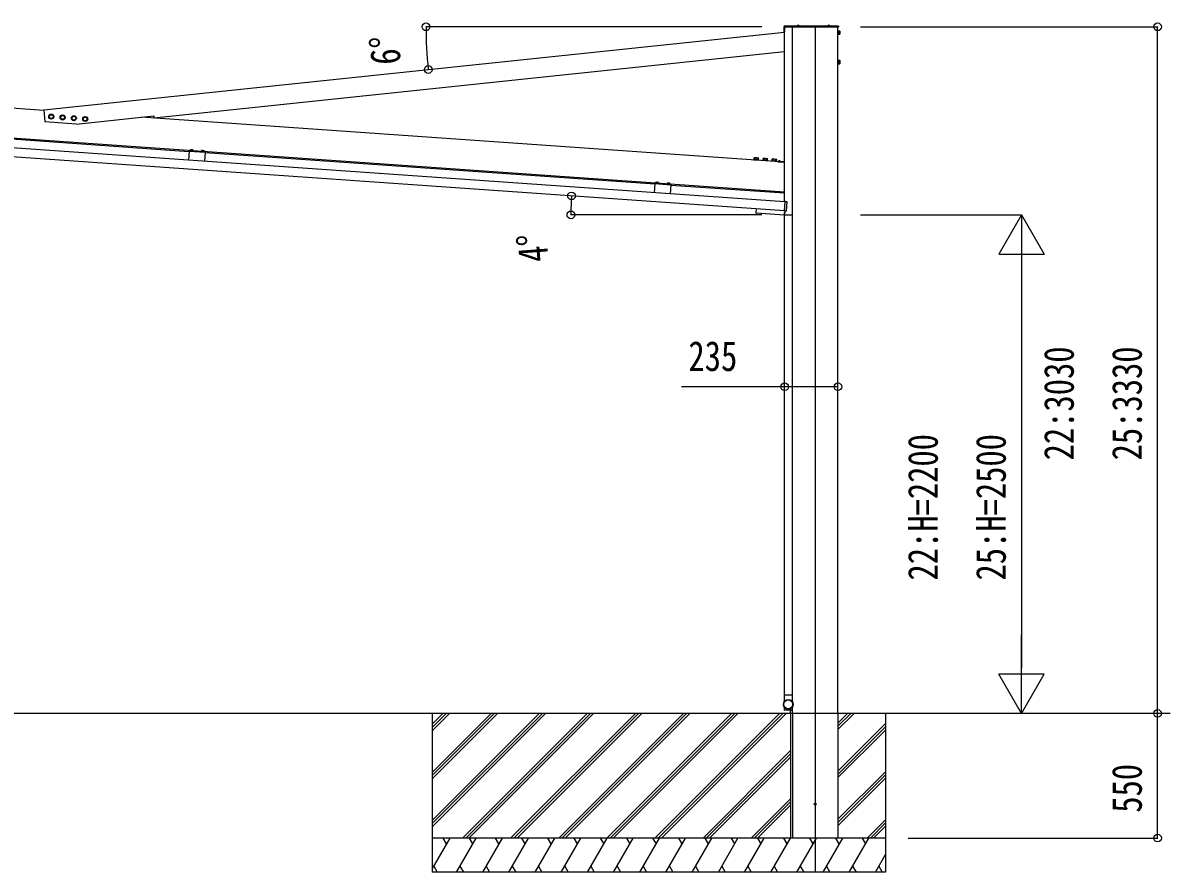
# Model space of a CAD drawing. Units: millimetres, scale not verified. Extents: x -16820 to 16820, y -11880 to 11880.
# Drawn here: x 2480 to 7540, y -7960 to -4213 of the extents above; entities that cross this region are included whole.
import ezdxf
from ezdxf.enums import TextEntityAlignment as Align

# ---------------------------------------------------------------- set-up
doc = ezdxf.new("R2010")
doc.units = ezdxf.units.MM
doc.header["$LTSCALE"] = 50
for name, color, linetype in [('0-3_YKK_12', 2, 'Continuous'), ('0-4_YKK_13', 4, 'Continuous'), ('0-5_YKK_A1', 4, 'Continuous'), ('0-6_YKK_D', 6, 'Continuous')]:
    doc.layers.add(name, color=color, linetype=linetype)
doc.styles.add('ＭＳ ゴシック', font='')
doc.styles.get('ＭＳ ゴシック').set_extended_font_data('MS Gothic')

msp = doc.modelspace()

# ---------------------------------------------------------------- linework, layer by layer
at = {"layer": '0-3_YKK_12'}
msp.add_line((5975.08, -4230), (5975.08, -7960), dxfattribs=at)
at = {"layer": '0-4_YKK_13'}
for p, q in [((5837.08, -4229.5), (5837.08, -4253)), ((6077.08, -4227), (5839.58, -4227)), ((5839.58, -4229.5), (5839.58, -4253)), ((6077.08, -4229.5), (5839.58, -4229.5)), ((5839.58, -4230), (6077.08, -4230)), ((5894.18, -4226.45), (5894.18, -4226.26)), ((5905.43, -4227), (5894.72, -4227)), ((5895.39, -4226.43), (5895.3, -4226.67)), ((5904.02, -4225.9), (5896.14, -4225.9)), ((5897.71, -4223.67), (5898.93, -4226.13)), ((5900.08, -4226.74), (5898.93, -4226.13)), ((5900.08, -4226.74), (5901.22, -4226.13)), ((5902.45, -4223.67), (5901.22, -4226.13)), ((5904.77, -4226.43), (5904.86, -4226.67)), ((5905.33, -4227), (5904.98, -4227)), ((5905.98, -4226.45), (5905.98, -4226.26)), ((6029.18, -4226.45), (6029.18, -4226.26)), ((6040.43, -4227), (6029.72, -4227)), ((6030.39, -4226.43), (6030.3, -4226.67)), ((6039.02, -4225.9), (6031.14, -4225.9)), ((6032.71, -4223.67), (6033.93, -4226.13)), ((6035.08, -4226.74), (6033.93, -4226.13)), ((6035.08, -4226.74), (6036.22, -4226.13)), ((6037.45, -4223.67), (6036.22, -4226.13)), ((6039.77, -4226.43), (6039.86, -4226.67)), ((6040.33, -4227), (6039.98, -4227)), ((6040.98, -4226.45), (6040.98, -4226.26)), ((6076.68, -4248.45), (6078.28, -4248.45)), ((6077.08, -4227), (6077.08, -4230)), ((6078.28, -4247.99), (6083.2, -4247.99)), ((6078.28, -4247.99), (6078.28, -4263.01)), ((6083.78, -4249), (6083.2, -4247.99)), ((6083.78, -4249), (6083.78, -4262)), ((5839.58, -4253), (5837.08, -4253)), ((6078.28, -4262.55), (6076.68, -4262.55)), ((6078.28, -4251.75), (6083.2, -4251.75)), ((6078.28, -4259.25), (6083.2, -4259.25)), ((6078.28, -4263.01), (6083.2, -4263.01)), ((6083.78, -4262), (6083.2, -4263.01)), ((6076.68, -4378.45), (6078.28, -4378.45)), ((6078.28, -4392.55), (6076.68, -4392.55)), ((6078.28, -4377.99), (6083.2, -4377.99)), ((6078.28, -4377.99), (6078.28, -4393.01)), ((6078.28, -4381.75), (6083.2, -4381.75)), ((6078.28, -4389.25), (6083.2, -4389.25)), ((6078.28, -4393.01), (6083.2, -4393.01)), ((6083.78, -4379), (6083.2, -4377.99)), ((6083.78, -4392), (6083.2, -4393.01)), ((6083.78, -4379), (6083.78, -4392)), ((3218.1, -4772.59), (3217.85, -4776.14)), ((3217.85, -4776.14), (3229.37, -4776.94)), ((3217.9, -4776.44), (3217.92, -4776.14)), ((3218.9, -4772.2), (3218.1, -4772.59)), ((3218.9, -4772.2), (3228.88, -4772.9)), ((3220.98, -4772.79), (3220.73, -4776.34)), ((3226.74, -4773.2), (3226.49, -4776.74)), ((3228.88, -4772.9), (3229.62, -4773.4)), ((3229.3, -4776.94), (3229.28, -4777.24)), ((3229.62, -4773.4), (3229.37, -4776.94)), ((3267.98, -4776.08), (3267.73, -4779.62)), ((3267.73, -4779.62), (3279.25, -4780.43)), ((3267.78, -4779.93), (3267.8, -4779.63)), ((3268.78, -4775.69), (3267.98, -4776.08)), ((3268.78, -4775.69), (3278.76, -4776.39)), ((3270.86, -4776.28), (3270.61, -4779.83)), ((3276.62, -4776.68), (3276.37, -4780.23)), ((3278.76, -4776.39), (3279.5, -4776.89)), ((3279.18, -4780.43), (3279.15, -4780.72)), ((3279.5, -4776.89), (3279.25, -4780.43)), ((5705.06, -4814.63), (5705.5, -4808.4)), ((5705.06, -4814.63), (5724.64, -4816)), ((5706.86, -4807.74), (5705.5, -4808.4)), ((5706.15, -4816.51), (5706.27, -4814.71)), ((5706.86, -4807.74), (5723.82, -4808.92)), ((5709.96, -4814.97), (5710.39, -4808.75)), ((5719.75, -4815.66), (5720.18, -4809.43)), ((5723.43, -4815.91), (5723.31, -4817.71)), ((5723.82, -4808.92), (5725.08, -4809.77)), ((5724.64, -4816), (5725.08, -4809.77)), ((5744.96, -4817.42), (5745.4, -4811.19)), ((5744.96, -4817.42), (5764.55, -4818.79)), ((5746.76, -4810.53), (5745.4, -4811.19)), ((5746.05, -4819.3), (5746.18, -4817.5)), ((5746.76, -4810.53), (5763.72, -4811.71)), ((5749.86, -4817.76), (5750.3, -4811.54)), ((5759.65, -4818.45), (5760.09, -4812.22)), ((5763.33, -4818.7), (5763.21, -4820.5)), ((5763.72, -4811.71), (5764.98, -4812.56)), ((5764.55, -4818.79), (5764.98, -4812.56)), ((5784.87, -4820.21), (5785.3, -4813.98)), ((5784.87, -4820.21), (5804.45, -4821.58)), ((5786.67, -4813.32), (5785.3, -4813.98)), ((5785.95, -4822.09), (5786.08, -4820.3)), ((5786.67, -4813.32), (5803.63, -4814.5)), ((5789.76, -4820.55), (5790.2, -4814.33)), ((5799.55, -4821.24), (5799.99, -4815.01)), ((5803.24, -4821.49), (5803.11, -4823.29)), ((5803.63, -4814.5), (5804.88, -4815.35)), ((5804.45, -4821.58), (5804.88, -4815.35)), ((5837.34, -4826.95), (5809.41, -4825)), ((5812.33, -4822.69), (5812.29, -4823.2)), ((5812.29, -4823.2), (5819.77, -4823.72)), ((5814.13, -4821.31), (5814.9, -4823.22)), ((5814.9, -4823.22), (5815.18, -4823.4)), ((5817.18, -4823.38), (5816.89, -4823.52)), ((5818.22, -4821.6), (5817.18, -4823.38)), ((5839.48, -4824.96), (5839.48, -4806.96)), ((5839.48, -4824.96), (5839.48, -4806.96)), ((5272.2, -4916.23), (5271.95, -4919.77)), ((5271.95, -4919.77), (5283.47, -4920.58)), ((5272.01, -4920.08), (5272.03, -4919.78)), ((5273.01, -4915.84), (5272.2, -4916.23)), ((5273.01, -4915.84), (5282.98, -4916.54)), ((5275.08, -4916.43), (5274.83, -4919.98)), ((5280.84, -4916.83), (5280.59, -4920.38)), ((5282.98, -4916.54), (5283.72, -4917.03)), ((5283.4, -4920.57), (5283.38, -4920.87)), ((5283.72, -4917.03), (5283.47, -4920.58)), ((5322.08, -4919.72), (5321.83, -4923.26)), ((5321.83, -4923.26), (5333.35, -4924.07)), ((5321.89, -4923.57), (5321.91, -4923.27)), ((5322.88, -4919.33), (5322.08, -4919.72)), ((5322.88, -4919.33), (5332.86, -4920.02)), ((5324.96, -4919.92), (5324.71, -4923.46)), ((5330.72, -4920.32), (5330.47, -4923.87)), ((5332.86, -4920.02), (5333.6, -4920.52)), ((5333.28, -4924.06), (5333.26, -4924.36)), ((5333.6, -4920.52), (5333.35, -4924.07)), ((5838.8, -5043.32), (5841.78, -5000.64)), ((5843.34, -5000.75), (5841.78, -5000.64)), ((5843.58, -5000.66), (5849.47, -5001.07)), ((5849.93, -5001.6), (5847, -5043.5)), ((5714.39, -5033.21), (5713.1, -5051.67)), ((5838.23, -5061.42), (5714.03, -5052.74)), ((5838.8, -5043.32), (5840.36, -5043.43)), ((5840.48, -5043.53), (5839.29, -5060.49)), ((5839.99, -5043.4), (5839.99, -5043.4)), ((5846.47, -5043.97), (5840.58, -5043.55)), ((5837.93, -7180.3), (5837.67, -7209.14)), ((5873.93, -7180), (5838.23, -7180)), ((5874.48, -7209.14), (5874.23, -7180.3)), ((5837.67, -7230.85), (5837.79, -7244.7)), ((5874.36, -7244.7), (5874.48, -7230.85)), ((5874.06, -7245), (5838.09, -7245))]:
    msp.add_line(p, q, dxfattribs=at)
for points in [[(6075.08, -4264), (6075.08, -4247), (6076.68, -4247), (6076.68, -4264)], [(6075.08, -4394), (6075.08, -4377), (6076.68, -4377), (6076.68, -4394)], [(2615.27, -4626.35), (2610.37, -4634.85), (2600.55, -4634.85), (2595.65, -4626.35), (2600.55, -4617.85), (2610.37, -4617.85)], [(2665.15, -4629.84), (2660.25, -4638.34), (2650.43, -4638.34), (2645.52, -4629.84), (2650.43, -4621.34), (2660.25, -4621.34)], [(2715.03, -4633.33), (2710.12, -4641.83), (2700.31, -4641.83), (2695.4, -4633.33), (2700.31, -4624.83), (2710.12, -4624.83)], [(2764.91, -4636.82), (2760, -4645.32), (2750.19, -4645.32), (2745.28, -4636.82), (2750.19, -4628.32), (2760, -4628.32)], [(5725.59, -4819.47), (5703.64, -4817.94), (5703.75, -4816.34), (5725.7, -4817.88)], [(5765.49, -4822.26), (5743.55, -4820.73), (5743.66, -4819.13), (5765.6, -4820.67)], [(5805.39, -4825.05), (5783.45, -4823.52), (5783.56, -4821.92), (5805.51, -4823.46)]]:
    msp.add_lwpolyline(points, close=True, dxfattribs=at)
for points in [[(3220.85, -4772.33), (3221.83, -4774.77), (3223.66, -4775.91)], [(3226.93, -4772.76), (3225.62, -4775.03), (3223.66, -4775.91)], [(3270.73, -4775.82), (3271.71, -4778.25), (3273.53, -4779.39)], [(3276.81, -4776.25), (3275.5, -4778.52), (3273.53, -4779.39)], [(5809.41, -4825), (5809.38, -4825.33), (5840.08, -4827.48), (5840.08, -4806.96), (5839.48, -4806.96)], [(5837.34, -4826.95), (5809.41, -4825), (5809.55, -4823), (5837.48, -4824.96)], [(5812.33, -4822.69), (5819.81, -4823.21), (5819.77, -4823.72)], [(5839.48, -4806.96), (5837.48, -4806.96), (5837.48, -4824.96)], [(5274.95, -4915.97), (5275.93, -4918.4), (5277.76, -4919.54)], [(5281.04, -4916.4), (5279.72, -4918.67), (5277.76, -4919.54)], [(5324.83, -4919.46), (5325.81, -4921.89), (5327.64, -4923.03)], [(5330.91, -4919.88), (5329.6, -4922.16), (5327.64, -4923.03)]]:
    msp.add_lwpolyline(points, dxfattribs=at)
for centre, radius in [((2605.46, -4626.35), 11), ((2605.46, -4626.35), 8.5), ((2655.34, -4629.84), 11), ((2655.34, -4629.84), 8.5), ((2705.22, -4633.33), 11), ((2705.22, -4633.33), 8.5), ((2755.09, -4636.82), 11), ((2755.09, -4636.82), 8.5), ((5856.08, -7220), 21.37), ((5856.08, -7220), 21), ((5856.08, -7220), 19.35)]:
    msp.add_circle(centre, radius, dxfattribs=at)
for centre, radius, start, end in [((5839.58, -4229.5), 2.5, 90, 180), ((5894.73, -4226.26), 0.55, 138.43917, 180), ((5894.72, -4226.45), 0.545, 180, 270), ((5900.08, -4231), 7.7, 41.56083, 138.43917), ((5894.83, -4226.5), 0.5, 270, 340), ((5896.14, -4226.7), 0.8, 90, 160), ((5904.02, -4226.7), 0.8, 20, 90), ((5905.33, -4226.5), 0.5, 200, 270), ((5905.43, -4226.45), 0.545, 270, 0), ((5905.43, -4226.26), 0.55, 0, 41.56083), ((6029.73, -4226.26), 0.55, 138.43917, 180), ((6029.72, -4226.45), 0.545, 180, 270), ((6035.08, -4231), 7.7, 41.56083, 138.43917), ((6029.83, -4226.5), 0.5, 270, 340), ((6031.14, -4226.7), 0.8, 90, 160), ((6039.02, -4226.7), 0.8, 20, 90), ((6040.33, -4226.5), 0.5, 200, 270), ((6040.43, -4226.45), 0.545, 270, 0), ((6040.43, -4226.26), 0.55, 0, 41.56083), ((6080.46, -4249.87), 3.32, 325.61575, 34.38425), ((6071.36, -4255.5), 12.42, 342.41205, 17.58795), ((6080.46, -4261.13), 3.32, 325.61575, 34.38425), ((6080.46, -4379.87), 3.32, 325.61575, 34.38425), ((6071.36, -4385.5), 12.42, 342.41205, 17.58795), ((6080.46, -4391.13), 3.32, 325.61575, 34.38425), ((2605.46, -4626.35), 8.6, 141.25399, 158.74601), ((2605.46, -4626.35), 8.6, 201.25399, 218.74601), ((2605.46, -4626.35), 8.6, 81.25399, 98.74601), ((2605.46, -4626.35), 8.6, 261.25399, 278.74601), ((2605.46, -4626.35), 8.6, 21.25399, 38.74601), ((2605.46, -4626.35), 8.6, 321.25399, 338.74601), ((2655.34, -4629.84), 8.6, 141.25399, 158.74601), ((2655.34, -4629.84), 8.6, 201.25399, 218.74601), ((2655.34, -4629.84), 8.6, 81.25399, 98.74601), ((2655.34, -4629.84), 8.6, 261.25399, 278.74601), ((2655.34, -4629.84), 8.6, 21.25399, 38.74601), ((2655.34, -4629.84), 8.6, 321.25399, 338.74601), ((2705.22, -4633.33), 8.6, 141.25399, 158.74601), ((2705.22, -4633.33), 8.6, 201.25399, 218.74601), ((2705.22, -4633.33), 8.6, 81.25399, 98.74601), ((2705.22, -4633.33), 8.6, 261.25399, 278.74601), ((2705.22, -4633.33), 8.6, 21.25399, 38.74601), ((2705.22, -4633.33), 8.6, 321.25399, 338.74601), ((2755.09, -4636.82), 8.6, 141.25399, 158.74601), ((2755.09, -4636.82), 8.6, 201.25399, 218.74601), ((2755.09, -4636.82), 8.6, 81.25399, 98.74601), ((2755.09, -4636.82), 8.6, 261.25399, 278.74601), ((2755.09, -4636.82), 8.6, 21.25399, 38.74601), ((2755.09, -4636.82), 8.6, 321.25399, 338.74601), ((3219.39, -4774.8), 2.56, 51.61708, 120.38292), ((3223.22, -4782.08), 9.55, 68.41276, 103.58724), ((3228.03, -4775.4), 2.56, 51.61708, 120.38292), ((3269.27, -4778.28), 2.56, 51.61708, 120.38292), ((3273.1, -4785.57), 9.55, 68.41276, 103.58724), ((3277.91, -4778.89), 2.56, 51.61708, 120.38292), ((5707.7, -4812.15), 4.34, 51.61575, 120.38425), ((5714.21, -4824.53), 16.24, 68.41205, 103.58795), ((5722.38, -4813.18), 4.34, 51.61575, 120.38425), ((5747.6, -4814.94), 4.34, 51.61575, 120.38425), ((5754.11, -4827.32), 16.24, 68.41205, 103.58795), ((5762.28, -4815.97), 4.34, 51.61575, 120.38425), ((5787.5, -4817.73), 4.34, 51.61575, 120.38425), ((5794.01, -4830.11), 16.24, 68.41205, 103.58795), ((5802.19, -4818.76), 4.34, 51.61575, 120.38425), ((5815.89, -4825.48), 4.53, 30.06671, 141.93329), ((5837.48, -4824.96), 2, 266, 0), ((5837.48, -4824.96), 2, 266, 0), ((5273.5, -4918.43), 2.56, 51.61708, 120.38292), ((5277.33, -4925.72), 9.55, 68.41276, 103.58724), ((5282.13, -4919.04), 2.56, 51.61708, 120.38292), ((5323.37, -4921.92), 2.56, 51.61708, 120.38292), ((5327.2, -4929.2), 9.55, 68.41276, 103.58724), ((5332.01, -4922.53), 2.56, 51.61708, 120.38292), ((5714.1, -5051.74), 1, 176, 266), ((5838.3, -5060.42), 1, 266, 356), ((5838.23, -7180.3), 0.3, 90, 179.5), ((5873.93, -7180.3), 0.3, 0.5, 90), ((5838.09, -7244.7), 0.3, 180.5, 270), ((5874.06, -7244.7), 0.3, 270, 359.5)]:
    msp.add_arc(centre, radius, start, end, dxfattribs=at)
for centre, major_axis, ratio, start_param, end_param in [((5843.56, -5000.96), (-0.021, -0.3), 0.998135, 3.1415927, 4.0284596), ((5849.43, -5001.57), (0.379, 0.329), 0.99628, 5.4996506, 7.06672), ((5840.61, -5043.25), (-0.021, -0.3), 0.998135, 5.3963184, 6.2831853), ((5846.5, -5043.47), (0.329, -0.379), 0.99628, 5.4996506, 7.06672)]:
    msp.add_ellipse(centre, major_axis=major_axis, ratio=ratio, start_param=start_param, end_param=end_param, dxfattribs=at)
at = {"layer": '0-5_YKK_A1'}
for p, q in [((5840.08, -5001.9), (5840.08, -4230)), ((5875.08, -7210.22), (5875.08, -4230)), ((6075.08, -7260), (6075.08, -4230)), ((2572.19, -4596.8), (5840.08, -4253.33)), ((2572.42, -4598.98), (1184.18, -4501.91)), ((2572.19, -4596.8), (2577.72, -4649.48)), ((5841.68, -5002.02), (649.51, -4638.94)), ((5840.08, -4959.8), (1051.77, -4624.97)), ((3212.77, -4781.09), (1229.49, -4642.41)), ((2715.81, -4659.13), (2577.72, -4649.48)), ((5840.08, -4827.48), (3002.17, -4629.03)), ((5838.89, -5041.92), (646.72, -4678.85)), ((3212.94, -4778.6), (3210.19, -4818)), ((3212.94, -4778.6), (3283.77, -4783.55)), ((3283.77, -4783.55), (3281.01, -4822.96)), ((5266.87, -4924.73), (3283.59, -4786.05)), ((5267.04, -4922.24), (5264.29, -4961.64)), ((5267.04, -4922.24), (5337.87, -4927.19)), ((5337.87, -4927.19), (5335.12, -4966.59)), ((5839.73, -4964.79), (5337.7, -4929.68)), ((5839.73, -4964.79), (5840.08, -4959.8)), ((5840.08, -7180), (5840.08, -5049.26)), ((5840.08, -5060), (5875.08, -5060)), ((5875.08, -7260), (5875.08, -7229.78)), ((7540.08, -7260), (640.08, -7260)), ((4285.08, -7260), (4285.08, -7960)), ((4771.45, -7260), (4285.08, -7746.37)), ((4559.32, -7260), (4285.08, -7534.24)), ((4347.18, -7260), (4285.08, -7322.1)), ((4757.31, -7260), (4285.08, -7732.23)), ((4785.59, -7260), (4285.08, -7760.51)), ((4545.17, -7260), (4285.08, -7520.09)), ((4573.46, -7260), (4285.08, -7548.38)), ((4333.04, -7260), (4285.08, -7307.96)), ((4361.33, -7260), (4285.08, -7336.25)), ((4969.44, -7260), (4419.44, -7810)), ((4983.58, -7260), (4433.58, -7810)), ((4997.72, -7260), (4447.72, -7810)), ((5181.57, -7260), (4631.57, -7810)), ((5195.71, -7260), (4645.71, -7810)), ((5209.85, -7260), (4659.85, -7810)), ((5393.7, -7260), (4843.7, -7810)), ((5407.84, -7260), (4857.84, -7810)), ((5421.99, -7260), (4871.99, -7810)), ((5605.83, -7260), (5055.83, -7810)), ((5619.98, -7260), (5069.98, -7810)), ((5634.12, -7260), (5084.12, -7810)), ((5817.97, -7260), (5267.97, -7810)), ((5832.11, -7260), (5282.11, -7810)), ((5846.25, -7260), (5296.25, -7810)), ((5875.08, -7247), (5866.08, -7247)), ((5866.08, -7260), (5866.08, -7247)), ((5866.08, -7260), (5866.08, -7810)), ((5875.08, -7260), (5875.08, -7810)), ((6075.08, -7260), (6075.08, -7810)), ((6131.92, -7260), (6075.08, -7316.84)), ((6117.78, -7260), (6075.08, -7302.7)), ((6146.06, -7260), (6075.08, -7330.98)), ((6285.08, -7260), (6285.08, -7960)), ((6285.08, -7304.83), (6075.08, -7514.83)), ((6285.08, -7318.97), (6075.08, -7528.97)), ((6285.08, -7333.11), (6075.08, -7543.11)), ((5866.08, -7424.02), (5480.1, -7810)), ((5866.08, -7438.16), (5494.24, -7810)), ((5866.08, -7452.3), (5508.38, -7810)), ((6285.08, -7516.96), (6075.08, -7726.96)), ((6285.08, -7531.1), (6075.08, -7741.1)), ((6285.08, -7545.25), (6075.08, -7755.25)), ((5866.08, -7636.15), (5692.23, -7810)), ((5866.08, -7650.29), (5706.37, -7810)), ((5866.08, -7664.43), (5720.51, -7810)), ((6285.08, -7729.09), (6204.17, -7810)), ((6285.08, -7743.24), (6218.32, -7810)), ((6285.08, -7757.38), (6232.46, -7810)), ((6285.08, -7810), (4285.08, -7810)), ((4285.08, -7946.93), (4364.14, -7810)), ((4349.14, -7835.98), (4334.14, -7810)), ((4393.01, -7960), (4479.61, -7810)), ((4464.61, -7835.98), (4449.61, -7810)), ((4508.48, -7960), (4595.08, -7810)), ((4580.08, -7835.98), (4565.08, -7810)), ((4623.95, -7960), (4710.55, -7810)), ((4695.55, -7835.98), (4680.55, -7810)), ((4739.42, -7960), (4826.02, -7810)), ((4811.02, -7835.98), (4796.02, -7810)), ((4854.89, -7960), (4941.49, -7810)), ((4926.49, -7835.98), (4911.49, -7810)), ((4970.36, -7960), (5056.96, -7810)), ((5026.96, -7810), (5041.96, -7835.98)), ((5085.83, -7960), (5172.43, -7810)), ((5142.43, -7810), (5157.43, -7835.98)), ((5201.3, -7960), (5287.9, -7810)), ((5257.9, -7810), (5272.9, -7835.98)), ((5316.77, -7960), (5403.37, -7810)), ((5388.37, -7835.98), (5373.37, -7810)), ((5432.24, -7960), (5518.84, -7810)), ((5503.84, -7835.98), (5488.84, -7810)), ((5547.71, -7960), (5634.31, -7810)), ((5604.31, -7810), (5619.31, -7835.98)), ((5663.18, -7960), (5749.78, -7810)), ((5719.78, -7810), (5734.78, -7835.98)), ((5778.65, -7960), (5865.25, -7810)), ((5835.25, -7810), (5850.25, -7835.98)), ((6075.08, -7810), (5866.08, -7810)), ((5894.12, -7960), (5980.72, -7810)), ((5965.72, -7835.98), (5950.72, -7810)), ((6009.59, -7960), (6096.19, -7810)), ((6081.19, -7835.98), (6066.19, -7810)), ((6125.06, -7960), (6211.66, -7810)), ((6181.66, -7810), (6196.66, -7835.98)), ((6240.53, -7960), (6285.08, -7882.83)), ((4292.53, -7934.02), (4307.53, -7960)), ((4408, -7934.02), (4423, -7960)), ((4523.48, -7934.02), (4538.47, -7960)), ((4638.95, -7934.02), (4653.95, -7960)), ((4754.42, -7934.02), (4769.42, -7960)), ((4869.89, -7934.02), (4884.88, -7960)), ((4985.36, -7934.02), (5000.35, -7960)), ((5100.83, -7934.02), (5115.82, -7960)), ((5216.3, -7934.02), (5231.29, -7960)), ((5331.77, -7934.02), (5346.77, -7960)), ((5447.24, -7934.02), (5462.24, -7960)), ((5562.71, -7934.02), (5577.7, -7960)), ((5678.18, -7934.02), (5693.17, -7960)), ((5793.65, -7934.02), (5808.64, -7960)), ((5909.12, -7934.02), (5924.12, -7960)), ((6024.59, -7934.02), (6039.59, -7960)), ((6140.06, -7934.02), (6155.05, -7960)), ((6255.53, -7934.02), (6270.52, -7960)), ((6285.08, -7960), (4285.08, -7960))]:
    msp.add_line(p, q, dxfattribs=at)
msp.add_lwpolyline([(2715.81, -4659.13), (3057.61, -4623.21), (3058.44, -4631.16), (5840.08, -4338.8)], dxfattribs=at)
msp.add_circle((5975.08, -7660), 4.5, dxfattribs=at)
at = {"layer": '0-6_YKK_D'}
for p, q in [((5739.08, -4230), (4257.32, -4230)), ((6175.08, -4230), (7486.08, -4230)), ((7485.08, -7260), (7485.08, -4230)), ((5739.08, -5060), (4896.2, -5060)), ((6175.08, -5060), (6886.08, -5060)), ((6885.08, -5060), (6785.08, -5233.21)), ((6885.08, -5060), (6985.08, -5233.21)), ((6885.08, -5060), (6885.08, -5406.41)), ((6785.08, -5233.21), (6985.08, -5233.21)), ((6885.08, -5260), (6885.08, -7060)), ((6885.08, -7260), (6885.08, -6913.59)), ((6885.08, -7260), (6785.08, -7086.79)), ((6985.08, -7086.79), (6785.08, -7086.79)), ((6885.08, -7260), (6985.08, -7086.79)), ((7485.08, -7810), (7485.08, -7260)), ((6385.08, -7810), (7486.08, -7810))]:
    msp.add_line(p, q, dxfattribs=at)
msp.add_lwpolyline([(6075.08, -5818.5), (5840.08, -5818.5), (5385.68, -5818.5)], dxfattribs=at)
for centre in [(4258.32, -4230), (7485.08, -4230), (4268.2, -4418.54), (4900.13, -4976.27), (4897.2, -5060), (5840.08, -5818.5), (6075.08, -5818.5), (7485.08, -7260), (7485.08, -7260), (7485.08, -7810)]:
    msp.add_circle(centre, 17, dxfattribs=at)
for centre, radius, start, end in [((6062.08, -4230), 1803.76, 180, 186), ((6097.46, -5060), 1200.26, 176, 180)]:
    msp.add_arc(centre, radius, start, end, dxfattribs=at)

# ---------------------------------------------------------------- texts
at = {"layer": '0-6_YKK_D', "style": 'ＭＳ ゴシック', "width": 0.8}
for s, rotation, p in [('6°', 91.781, (4185, -4394.02)), ('4°', 94.306, (4838.22, -5260.71)), ('22:3030', 90, (7155.08, -6143.4)), ('25:3330', 90, (7455.08, -6143.4)), ('22:H=2200', 90, (6555.08, -6673.6)), ('25:H=2500', 90, (6855.08, -6673.6)), ('550', 90, (7455.08, -7698.2))]:
    msp.add_text(s, height=132, rotation=rotation, dxfattribs=at).set_placement(p, align=Align.BOTTOM_LEFT)
msp.add_text('235', height=132, dxfattribs=at).set_placement((5415.68, -5788.5), align=Align.BOTTOM_LEFT)

doc.saveas('drawing.dxf')
